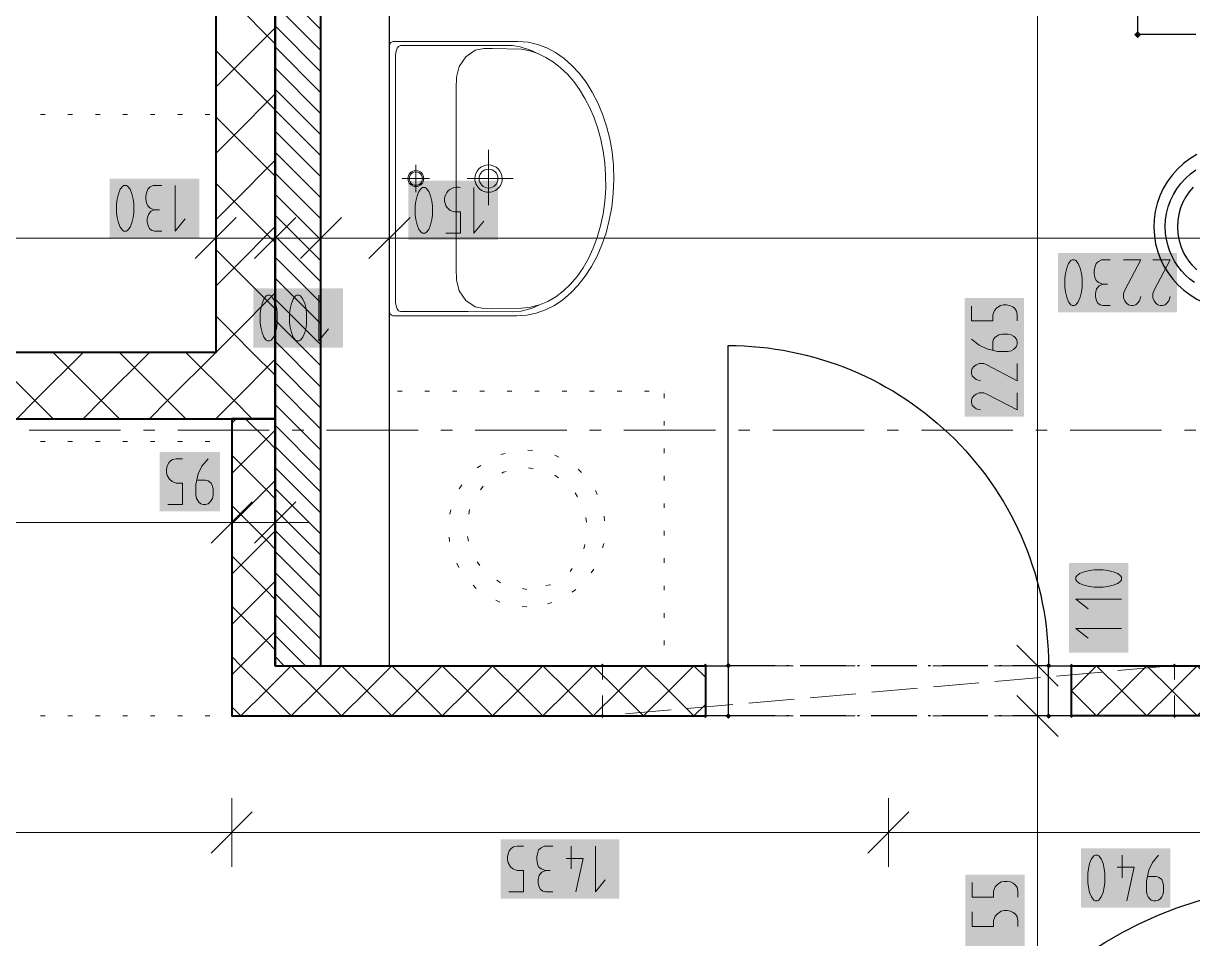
# Model space of a CAD drawing. Header units: millimetres. Extents: x 0 to 594, y 0 to 420.
# Drawn here: x 100.46 to 126.29, y 231.09 to 251.32 of the extents above; entities that cross this region are included whole.
import ezdxf

# ---------------------------------------------------------------- set-up
doc = ezdxf.new("R2010")
doc.units = ezdxf.units.MM
doc.header["$LTSCALE"] = 8
for name, color, linetype in [('PDF_Dvere', 7, 'Continuous'), ('PDF_Instalacni prizdivka do 1m', 7, 'Continuous'), ('PDF_Koty delkove', 7, 'Continuous'), ('PDF_Nabytek', 7, 'Continuous'), ('PDF_Osy hlavni', 7, 'Continuous'), ('PDF_Pozarni useky', 7, 'Continuous'), ('PDF_Preklady', 7, 'Continuous'), ('PDF_Pricky sadrokarton', 7, 'Continuous'), ('PDF_Pricky zdene', 7, 'Continuous'), ('PDF_Sanita', 7, 'Continuous')]:
    doc.layers.add(name, color=color, linetype=linetype)

msp = doc.modelspace()

# ---------------------------------------------------------------- linework, layer by layer
at = {"layer": 'PDF_Dvere', "lineweight": 25}
for points in [[(116.029, 237.122), (116.029, 244.199, -0.414215), (123.106, 237.122), (122.32, 237.122)], [(129.071, 223.222), (119.972, 223.222, -0.414213), (129.071, 232.32)]]:
    msp.add_lwpolyline(points, format="xyb", dxfattribs=at)
for points in [[(116.029, 236.01), (115.524, 236.01), (115.524, 237.122), (116.029, 237.122)], [(123.612, 236.01), (123.106, 236.01), (123.106, 237.122), (123.612, 237.122)]]:
    msp.add_lwpolyline(points, close=True, dxfattribs=at)
for points in [[(117.063, 237.122), (116.052, 237.122)], [(117.366, 237.122), (117.315, 237.122)], [(118.63, 237.122), (117.619, 237.122)], [(118.933, 237.122), (118.882, 237.122)], [(120.197, 237.122), (119.186, 237.122)], [(120.5, 237.122), (120.449, 237.122)], [(121.764, 237.122), (120.753, 237.122)], [(122.067, 237.122), (122.016, 237.122)], [(117.063, 236.01), (116.052, 236.01)], [(117.366, 236.01), (117.315, 236.01)], [(118.63, 236.01), (117.619, 236.01)], [(118.933, 236.01), (118.882, 236.01)], [(120.197, 236.01), (119.186, 236.01)], [(120.5, 236.01), (120.449, 236.01)], [(121.764, 236.01), (120.753, 236.01)], [(122.067, 236.01), (122.016, 236.01)], [(123.106, 236.01), (122.32, 236.01)]]:
    msp.add_lwpolyline(points, dxfattribs=at)
at = {"layer": 'PDF_Dvere', "lineweight": 25, "transparency": 33554559}
for points in [[(116.093, 237.122), (116.029, 237.059), (116.029, 237.185), (115.966, 237.122)], [(123.169, 237.122), (123.106, 237.059), (123.106, 237.185), (123.043, 237.122)], [(116.093, 236.01), (116.029, 235.947), (116.029, 236.073), (115.966, 236.01)], [(123.169, 236.01), (123.106, 235.947), (123.106, 236.073), (123.043, 236.01)]]:
    msp.add_solid(points, dxfattribs=at)
at = {"layer": 'PDF_Instalacni prizdivka do 1m', "lineweight": 25}
msp.add_lwpolyline([(107.032, 260.021), (107.032, 237.122), (108.548, 237.122), (108.548, 260.021)], close=True, dxfattribs=at)
at = {"layer": 'PDF_Koty delkove', "lineweight": 18}
for points in [[(122.862, 322.549), (122.862, 290.704), (122.862, 289.238), (122.862, 264.823), (122.862, 263.963), (122.862, 261.537), (122.862, 260.021), (122.862, 237.122), (122.862, 236.01), (122.862, 221.301)], [(103.517, 247.739), (103.328, 247.739), (103.261, 247.705), (103.207, 247.654), (103.18, 247.57)], [(103.814, 247.739), (103.814, 246.728), (104.03, 246.997)], [(103.18, 247.57), (103.166, 247.503), (103.166, 247.435), (103.18, 247.351), (103.207, 247.284), (103.261, 247.234), (103.355, 247.199)], [(110.412, 247.691), (110.412, 246.68), (110.628, 246.949)], [(104.707, 247.333), (104.707, 246.575), (104.707, 245.817)], [(106.021, 247.333), (106.021, 246.575), (106.021, 245.817)], [(107.032, 247.333), (107.032, 246.575), (107.032, 245.817)], [(108.548, 247.333), (108.548, 246.575), (108.548, 245.817)], [(103.517, 246.728), (103.355, 246.728), (103.301, 246.744), (103.247, 246.779), (103.22, 246.829), (103.193, 246.929), (103.193, 246.997), (103.22, 247.098), (103.274, 247.166), (103.355, 247.199), (103.463, 247.199)], [(105.162, 247.03), (104.252, 246.12)], [(106.476, 247.03), (105.566, 246.12)], [(107.487, 247.03), (106.577, 246.12)], [(109.003, 247.03), (108.093, 246.12)], [(107.032, 246.575), (106.021, 246.575), (104.707, 246.575), (102.653, 246.575), (99.973, 246.575), (89.463, 246.575), (89.441, 246.575), (77.259, 246.575), (75.035, 246.575), (73.569, 246.575)], [(134.833, 246.575), (132.761, 246.575), (131.093, 246.575), (128.882, 246.575), (121.61, 246.575), (108.548, 246.575), (107.032, 246.575)], [(124.466, 246.094), (124.277, 246.094), (124.21, 246.06), (124.156, 246.009), (124.129, 245.925), (124.115, 245.857), (124.115, 245.79), (124.129, 245.706), (124.156, 245.639), (124.21, 245.589), (124.304, 245.554)], [(124.763, 246.094), (125.142, 246.094), (124.79, 245.42), (124.763, 245.352), (124.763, 245.251), (124.79, 245.184), (124.831, 245.134), (124.871, 245.099), (124.925, 245.083), (124.979, 245.083), (125.033, 245.099), (125.074, 245.134), (125.114, 245.184), (125.142, 245.284)], [(125.411, 246.094), (125.79, 246.094), (125.438, 245.42), (125.411, 245.352), (125.411, 245.251), (125.438, 245.184), (125.479, 245.134), (125.519, 245.099), (125.573, 245.083), (125.627, 245.083), (125.681, 245.099), (125.722, 245.134), (125.762, 245.184), (125.79, 245.284)], [(124.466, 245.083), (124.304, 245.083), (124.25, 245.099), (124.196, 245.134), (124.169, 245.184), (124.142, 245.284), (124.142, 245.352), (124.169, 245.453), (124.223, 245.521), (124.304, 245.554), (124.412, 245.554)], [(106.702, 245.007), (106.674, 245.125), (106.634, 245.226), (106.58, 245.294), (106.553, 245.311), (106.499, 245.311), (106.472, 245.294), (106.418, 245.226), (106.378, 245.125), (106.351, 245.007), (106.337, 244.906)], [(106.985, 245.311), (106.985, 244.3), (107.201, 244.569)], [(106.337, 244.906), (106.337, 244.704), (106.351, 244.604), (106.378, 244.485), (106.418, 244.384), (106.472, 244.316), (106.499, 244.3), (106.553, 244.3), (106.58, 244.316), (106.634, 244.384), (106.674, 244.485), (106.702, 244.604), (106.715, 244.704), (106.715, 244.906), (106.702, 245.007)], [(121.405, 245.07), (121.405, 244.746), (121.876, 244.746), (121.876, 244.881), (121.91, 244.975), (121.961, 245.029), (122.045, 245.083), (122.111, 245.097), (122.179, 245.097), (122.247, 245.083), (122.314, 245.056), (122.364, 245.016), (122.399, 244.962), (122.416, 244.881), (122.416, 244.746)], [(121.876, 244.098), (121.876, 244.287), (121.893, 244.341), (121.926, 244.381), (121.961, 244.408), (122.01, 244.435), (122.078, 244.449), (122.213, 244.449), (122.28, 244.435), (122.331, 244.408), (122.364, 244.381), (122.399, 244.341), (122.416, 244.287), (122.416, 244.233), (122.399, 244.179), (122.364, 244.138), (122.331, 244.112), (122.28, 244.084), (122.213, 244.07)], [(122.213, 244.07), (121.977, 244.07), (121.741, 244.125), (121.573, 244.206), (121.405, 244.341)], [(122.416, 243.801), (122.416, 243.422), (121.741, 243.774), (121.674, 243.801), (121.573, 243.801), (121.506, 243.774), (121.455, 243.733), (121.421, 243.693), (121.405, 243.639), (121.405, 243.585), (121.421, 243.531), (121.455, 243.49), (121.506, 243.45), (121.606, 243.422)], [(122.416, 243.153), (122.416, 242.774), (121.741, 243.126), (121.674, 243.153), (121.573, 243.153), (121.506, 243.126), (121.455, 243.085), (121.421, 243.045), (121.405, 242.991), (121.405, 242.937), (121.421, 242.883), (121.455, 242.842), (121.506, 242.802), (121.606, 242.774)], [(103.648, 240.687), (103.972, 240.687), (103.972, 241.158), (103.836, 241.158), (103.742, 241.192), (103.688, 241.243), (103.635, 241.327), (103.621, 241.393), (103.621, 241.461), (103.635, 241.529), (103.661, 241.596), (103.702, 241.646), (103.755, 241.681), (103.836, 241.698), (103.972, 241.698)], [(104.539, 241.698), (104.403, 241.529), (104.322, 241.36), (104.269, 241.125), (104.269, 240.888), (104.283, 240.821), (104.309, 240.771), (104.336, 240.737), (104.377, 240.703), (104.431, 240.687), (104.484, 240.687), (104.539, 240.703), (104.579, 240.737), (104.606, 240.771), (104.633, 240.821), (104.647, 240.888), (104.647, 241.023), (104.633, 241.09), (104.606, 241.158), (104.539, 241.208), (104.484, 241.226), (104.296, 241.226)], [(105.06, 241.045), (105.06, 240.287), (105.06, 239.529)], [(106.021, 241.045), (106.021, 240.287), (106.021, 239.529)], [(105.515, 240.742), (104.605, 239.832)], [(106.476, 240.742), (105.566, 239.832)], [(106.021, 240.287), (105.06, 240.287), (100.957, 240.287), (90.907, 240.287), (89.441, 240.287)], [(106.021, 240.287), (106.779, 240.287)], [(124.315, 239.239), (124.113, 239.239), (124.013, 239.225), (123.894, 239.198), (123.793, 239.158), (123.725, 239.104), (123.709, 239.077), (123.709, 239.023), (123.725, 238.996), (123.793, 238.942), (123.894, 238.902), (124.013, 238.874), (124.113, 238.861), (124.315, 238.861), (124.416, 238.874), (124.534, 238.902), (124.635, 238.942), (124.703, 238.996), (124.72, 239.023)], [(124.72, 239.023), (124.72, 239.077), (124.703, 239.104), (124.635, 239.158), (124.534, 239.198), (124.416, 239.225), (124.315, 239.239)], [(124.72, 238.591), (123.709, 238.591), (123.978, 238.375)], [(124.72, 237.943), (123.709, 237.943), (123.978, 237.727)], [(123.317, 236.667), (122.407, 237.577)], [(123.62, 237.122), (122.862, 237.122), (122.104, 237.122)], [(123.317, 235.555), (122.407, 236.465)], [(123.62, 236.01), (122.862, 236.01), (122.104, 236.01)], [(105.06, 234.195), (105.06, 233.436), (105.06, 232.678)], [(119.568, 234.195), (119.568, 233.436), (119.568, 232.678)], [(105.515, 233.891), (104.605, 232.981)], [(120.023, 233.891), (119.113, 232.981)], [(129.071, 233.436), (125.837, 233.436), (119.568, 233.436), (105.06, 233.436), (90.907, 233.436), (82.87, 233.436), (77.309, 233.436)], [(111.153, 232.829), (111.153, 232.896), (111.167, 232.964), (111.193, 233.031), (111.234, 233.081), (111.287, 233.116), (111.368, 233.133), (111.504, 233.133)], [(112.152, 233.133), (111.963, 233.133), (111.896, 233.099), (111.841, 233.048), (111.815, 232.964), (111.801, 232.896), (111.801, 232.829), (111.815, 232.745), (111.841, 232.678), (111.896, 232.628), (111.99, 232.593)], [(112.557, 233.133), (112.557, 232.628)], [(113.097, 233.133), (113.097, 232.122), (113.312, 232.391)], [(111.18, 232.122), (111.504, 232.122), (111.504, 232.593), (111.368, 232.593), (111.274, 232.628), (111.22, 232.678), (111.167, 232.762), (111.153, 232.829)], [(112.449, 232.863), (112.827, 232.863), (112.664, 232.122)], [(124.135, 231.926), (124.189, 231.926), (124.216, 231.942), (124.27, 232.01), (124.31, 232.111), (124.338, 232.229), (124.351, 232.329), (124.351, 232.531), (124.338, 232.632), (124.31, 232.751), (124.27, 232.852), (124.216, 232.919), (124.189, 232.937), (124.135, 232.937), (124.108, 232.919), (124.054, 232.852), (124.014, 232.751), (123.987, 232.632), (123.973, 232.531)], [(124.729, 232.937), (124.729, 232.431)], [(125.539, 232.937), (125.404, 232.768), (125.323, 232.599), (125.269, 232.363), (125.269, 232.127), (125.283, 232.06), (125.31, 232.01), (125.336, 231.976), (125.377, 231.942), (125.431, 231.926), (125.485, 231.926), (125.539, 231.942), (125.58, 231.976), (125.606, 232.01), (125.634, 232.06), (125.648, 232.127), (125.648, 232.262), (125.634, 232.329), (125.606, 232.397), (125.539, 232.447), (125.485, 232.464), (125.296, 232.464)], [(112.152, 232.122), (111.99, 232.122), (111.935, 232.138), (111.882, 232.173), (111.854, 232.223), (111.828, 232.323), (111.828, 232.391), (111.854, 232.492), (111.909, 232.56), (111.99, 232.593), (112.097, 232.593)], [(123.973, 232.531), (123.973, 232.329), (123.987, 232.229), (124.014, 232.111), (124.054, 232.01), (124.108, 231.942), (124.135, 231.926)], [(124.621, 232.667), (124.999, 232.667), (124.837, 231.926)], [(121.419, 232.328), (121.419, 232.004), (121.891, 232.004), (121.891, 232.139), (121.925, 232.233), (121.976, 232.288), (122.059, 232.341), (122.126, 232.355), (122.194, 232.355), (122.262, 232.341), (122.328, 232.314), (122.379, 232.274), (122.413, 232.22), (122.43, 232.139), (122.43, 232.004)], [(121.419, 231.68), (121.419, 231.356), (121.891, 231.356), (121.891, 231.491), (121.925, 231.585), (121.976, 231.64), (122.059, 231.693), (122.126, 231.707), (122.194, 231.707), (122.262, 231.693), (122.328, 231.666), (122.379, 231.626), (122.413, 231.572), (122.43, 231.491), (122.43, 231.356)]]:
    msp.add_lwpolyline(points, dxfattribs=at)
for points in [[(102.518, 247.334), (102.518, 247.132), (102.532, 247.032), (102.559, 246.913), (102.599, 246.812), (102.653, 246.744), (102.68, 246.728), (102.734, 246.728), (102.761, 246.744), (102.815, 246.812), (102.855, 246.913), (102.883, 247.032), (102.897, 247.132), (102.897, 247.334), (102.883, 247.435), (102.855, 247.553), (102.815, 247.654), (102.761, 247.722), (102.734, 247.739), (102.68, 247.739), (102.653, 247.722), (102.599, 247.654), (102.559, 247.553), (102.532, 247.435)], [(109.116, 247.286), (109.116, 247.084), (109.13, 246.984), (109.157, 246.865), (109.197, 246.764), (109.251, 246.697), (109.278, 246.68), (109.332, 246.68), (109.359, 246.697), (109.413, 246.764), (109.453, 246.865), (109.481, 246.984), (109.494, 247.084), (109.494, 247.286), (109.481, 247.387), (109.453, 247.505), (109.413, 247.606), (109.359, 247.674), (109.332, 247.691), (109.278, 247.691), (109.251, 247.674), (109.197, 247.606), (109.157, 247.505), (109.13, 247.387)], [(123.467, 245.689), (123.467, 245.486), (123.481, 245.386), (123.508, 245.268), (123.548, 245.167), (123.602, 245.099), (123.629, 245.083), (123.683, 245.083), (123.71, 245.099), (123.764, 245.167), (123.804, 245.268), (123.832, 245.386), (123.846, 245.486), (123.846, 245.689), (123.832, 245.79), (123.804, 245.908), (123.764, 246.009), (123.71, 246.077), (123.683, 246.094), (123.629, 246.094), (123.602, 246.077), (123.548, 246.009), (123.508, 245.908), (123.481, 245.79)], [(105.689, 244.906), (105.689, 244.704), (105.703, 244.604), (105.73, 244.485), (105.77, 244.384), (105.823, 244.316), (105.851, 244.3), (105.904, 244.3), (105.932, 244.316), (105.985, 244.384), (106.026, 244.485), (106.054, 244.604), (106.067, 244.704), (106.067, 244.906), (106.054, 245.007), (106.026, 245.125), (105.985, 245.226), (105.932, 245.294), (105.904, 245.311), (105.851, 245.311), (105.823, 245.294), (105.77, 245.226), (105.73, 245.125), (105.703, 245.007)]]:
    msp.add_lwpolyline(points, close=True, dxfattribs=at)
msp.add_lwpolyline([(109.791, 246.68), (110.115, 246.68), (110.115, 247.151), (109.98, 247.151), (109.886, 247.186, -0.843855), (110.115, 247.691)], format="xyb", dxfattribs=at)
at = {"layer": 'PDF_Koty delkove', "color": 7, "lineweight": 18, "true_color": 0xffffff, "transparency": 33554559}
for points in [[(104.344, 247.891), (102.367, 247.891), (104.344, 246.577), (102.367, 246.577)], [(110.942, 247.843), (108.965, 247.843), (110.942, 246.529), (108.965, 246.529)], [(125.941, 246.246), (123.316, 246.246), (125.941, 244.931), (123.316, 244.931)], [(107.515, 245.463), (105.538, 245.463), (107.515, 244.149), (105.538, 244.149)], [(122.567, 242.623), (122.567, 245.248), (121.253, 242.623), (121.253, 245.248)], [(104.799, 241.849), (103.47, 241.849), (104.799, 240.535), (103.47, 240.535)], [(124.872, 237.413), (124.872, 239.39), (123.558, 237.413), (123.558, 239.39)], [(113.627, 233.285), (111.001, 233.285), (113.627, 231.97), (111.001, 231.97)], [(125.799, 233.088), (123.822, 233.088), (125.799, 231.774), (123.822, 231.774)], [(122.582, 229.881), (122.582, 232.506), (121.268, 229.881), (121.268, 232.506)]]:
    msp.add_solid(points, dxfattribs=at)
at = {"layer": 'PDF_Nabytek', "lineweight": 13}
for points in [[(104.707, 250.92), (104.707, 251.021)], [(104.707, 250.313), (104.707, 250.414)], [(104.707, 249.706), (104.707, 249.808)], [(100.938, 249.304), (100.836, 249.304)], [(101.544, 249.304), (101.443, 249.304)], [(102.151, 249.304), (102.05, 249.304)], [(102.757, 249.304), (102.656, 249.304)], [(103.364, 249.304), (103.263, 249.304)], [(103.971, 249.304), (103.869, 249.304)], [(104.577, 249.304), (104.476, 249.304)], [(104.707, 249.304), (104.707, 249.304)], [(104.707, 249.304), (104.707, 249.304)], [(100.938, 242.076), (100.836, 242.076)], [(101.544, 242.076), (101.443, 242.076)], [(102.151, 242.076), (102.05, 242.076)], [(102.757, 242.076), (102.656, 242.076)], [(103.364, 242.076), (103.263, 242.076)], [(103.971, 242.076), (103.869, 242.076)], [(104.577, 242.076), (104.476, 242.076)], [(105.06, 242.076), (105.06, 242.076)], [(100.938, 236.01), (100.836, 236.01)], [(101.544, 236.01), (101.443, 236.01)], [(102.151, 236.01), (102.05, 236.01)], [(102.757, 236.01), (102.656, 236.01)], [(103.364, 236.01), (103.263, 236.01)], [(103.971, 236.01), (103.869, 236.01)], [(104.577, 236.01), (104.476, 236.01)], [(105.06, 236.01), (105.06, 236.01)]]:
    msp.add_lwpolyline(points, dxfattribs=at)
at = {"layer": 'PDF_Osy hlavni', "lineweight": 18}
for points in [[(102.606, 242.329), (100.584, 242.329)], [(103.364, 242.329), (103.111, 242.329)], [(105.891, 242.329), (103.869, 242.329)], [(106.65, 242.329), (106.397, 242.329)], [(109.177, 242.329), (107.155, 242.329)], [(109.935, 242.329), (109.682, 242.329)], [(112.463, 242.329), (110.441, 242.329)], [(113.221, 242.329), (112.968, 242.329)], [(115.748, 242.329), (113.726, 242.329)], [(116.506, 242.329), (116.254, 242.329)], [(119.034, 242.329), (117.012, 242.329)], [(119.792, 242.329), (119.539, 242.329)], [(122.32, 242.329), (120.298, 242.329)], [(123.078, 242.329), (122.825, 242.329)], [(125.605, 242.329), (123.583, 242.329)], [(126.363, 242.329), (126.111, 242.329)]]:
    msp.add_lwpolyline(points, dxfattribs=at)
at = {"layer": 'PDF_Pozarni useky', "lineweight": 30}
msp.add_lwpolyline([(126.363, 251.071), (125.076, 251.071), (125.076, 252.335)], dxfattribs=at)
at = {"layer": 'PDF_Pozarni useky', "lineweight": 30, "transparency": 33554559}
for points in [[(125.152, 251.071), (125.076, 250.995), (125.076, 251.146), (125, 251.071)], [(125.076, 250.995), (125, 251.071), (125.152, 251.071), (125.076, 251.146)]]:
    msp.add_solid(points, dxfattribs=at)
at = {"layer": 'PDF_Preklady', "lineweight": 18}
for points in [[(113.373, 237.122), (113.249, 237.122)], [(113.249, 236.817), (113.249, 237.122)], [(114.737, 237.122), (113.726, 237.122)], [(115.524, 237.122), (115.091, 237.122)], [(116.102, 237.122), (115.524, 237.122)], [(117.467, 237.122), (116.456, 237.122)], [(118.832, 237.122), (117.821, 237.122)], [(120.197, 237.122), (119.186, 237.122)], [(121.561, 237.122), (120.55, 237.122)], [(122.926, 237.122), (121.915, 237.122)], [(123.612, 237.122), (123.28, 237.122)], [(123.28, 236.893), (124.287, 236.982)], [(124.291, 237.122), (123.612, 237.122)], [(124.64, 237.013), (125.647, 237.101)], [(125.656, 237.122), (124.645, 237.122)], [(125.886, 236.817), (125.886, 237.122)], [(119.201, 236.534), (120.209, 236.623)], [(120.561, 236.654), (121.568, 236.742)], [(121.921, 236.773), (122.928, 236.862)], [(113.249, 236.463), (113.249, 236.01), (113.411, 236.024)], [(116.482, 236.295), (117.489, 236.383)], [(117.842, 236.414), (118.849, 236.503)], [(125.886, 236.01), (125.886, 236.463)], [(113.763, 236.055), (114.77, 236.144)], [(115.123, 236.175), (116.13, 236.264)], [(113.373, 236.01), (113.249, 236.01)], [(114.737, 236.01), (113.726, 236.01)], [(115.524, 236.01), (115.091, 236.01)], [(116.102, 236.01), (115.524, 236.01)], [(117.467, 236.01), (116.456, 236.01)], [(118.832, 236.01), (117.821, 236.01)], [(120.197, 236.01), (119.186, 236.01)], [(121.561, 236.01), (120.55, 236.01)], [(122.926, 236.01), (121.915, 236.01)], [(123.612, 236.01), (123.28, 236.01)], [(124.291, 236.01), (123.612, 236.01)], [(125.656, 236.01), (124.645, 236.01)]]:
    msp.add_lwpolyline(points, dxfattribs=at)
at = {"layer": 'PDF_Preklady', "lineweight": 18, "transparency": 33554559}
for points in [[(113.295, 237.122), (113.249, 237.077), (113.249, 237.168), (113.204, 237.122)], [(113.249, 237.077), (113.204, 237.122), (113.295, 237.122), (113.249, 237.168)], [(115.569, 237.122), (115.524, 237.077), (115.524, 237.168), (115.478, 237.122)], [(115.569, 237.122), (115.524, 237.077), (115.524, 237.168), (115.478, 237.122)], [(123.657, 237.122), (123.612, 237.077), (123.612, 237.168), (123.566, 237.122)], [(123.657, 237.122), (123.612, 237.077), (123.612, 237.168), (123.566, 237.122)], [(125.841, 237.118), (125.882, 237.168), (125.89, 237.077), (125.932, 237.126)], [(125.886, 237.077), (125.841, 237.122), (125.932, 237.122), (125.886, 237.168)], [(125.932, 237.122), (125.886, 237.077), (125.886, 237.168), (125.841, 237.122)], [(113.204, 236.006), (113.245, 236.056), (113.253, 235.965), (113.295, 236.014)], [(113.249, 235.965), (113.204, 236.01), (113.295, 236.01), (113.249, 236.056)], [(113.295, 236.01), (113.249, 235.965), (113.249, 236.056), (113.204, 236.01)], [(115.569, 236.01), (115.524, 235.965), (115.524, 236.056), (115.478, 236.01)], [(115.569, 236.01), (115.524, 235.965), (115.524, 236.056), (115.478, 236.01)], [(123.657, 236.01), (123.612, 235.965), (123.612, 236.056), (123.566, 236.01)], [(123.657, 236.01), (123.612, 235.965), (123.612, 236.056), (123.566, 236.01)], [(125.932, 236.01), (125.886, 235.965), (125.886, 236.056), (125.841, 236.01)], [(125.886, 235.965), (125.841, 236.01), (125.932, 236.01), (125.886, 236.056)]]:
    msp.add_solid(points, dxfattribs=at)
at = {"layer": 'PDF_Pricky sadrokarton', "lineweight": 40}
msp.add_lwpolyline([(106.021, 260.021), (106.021, 237.122), (107.032, 237.122), (107.032, 260.021)], dxfattribs=at)
at = {"layer": 'PDF_Pricky sadrokarton', "lineweight": 9}
for points in [[(107.032, 251.182), (106.021, 252.193)], [(107.032, 250.717), (106.021, 251.728)], [(107.032, 250.252), (106.021, 251.263)], [(107.032, 249.788), (106.021, 250.799)], [(107.032, 249.323), (106.021, 250.334)], [(107.032, 248.858), (106.021, 249.869)], [(107.032, 248.394), (106.021, 249.405)], [(107.032, 247.929), (106.021, 248.94)], [(107.032, 247.464), (106.021, 248.475)], [(107.032, 247), (106.021, 248.011)], [(107.032, 246.535), (106.021, 247.546)], [(107.032, 246.07), (106.021, 247.081)], [(107.032, 245.606), (106.021, 246.617)], [(107.032, 245.141), (106.021, 246.152)], [(107.032, 244.676), (106.021, 245.687)], [(107.032, 245.606), (107.032, 245.606)], [(107.032, 244.212), (106.021, 245.223)], [(107.032, 243.747), (106.021, 244.758)], [(107.032, 243.282), (106.021, 244.293)], [(107.032, 242.818), (106.021, 243.829)], [(107.032, 242.353), (106.021, 243.364)], [(107.032, 241.888), (106.021, 242.899)], [(107.032, 241.424), (106.021, 242.435)], [(107.032, 240.959), (106.021, 241.97)], [(107.032, 240.495), (106.021, 241.505)], [(107.032, 240.03), (106.021, 241.041)], [(107.032, 239.565), (106.021, 240.576)], [(107.032, 239.101), (106.021, 240.111)], [(107.032, 238.636), (106.021, 239.647)], [(107.032, 238.171), (106.021, 239.182)], [(107.032, 237.707), (106.021, 238.718)], [(107.032, 237.242), (106.021, 238.253)], [(106.687, 237.122), (106.021, 237.788)], [(106.222, 237.122), (106.021, 237.324)]]:
    msp.add_lwpolyline(points, dxfattribs=at)
at = {"layer": 'PDF_Pricky zdene', "lineweight": 40}
for points in [[(106.021, 244.047), (106.021, 261.537), (104.707, 261.537), (104.707, 244.047), (89.441, 244.047), (89.441, 242.582)], [(90.907, 242.582), (105.06, 242.582), (106.021, 242.582), (106.021, 244.047)], [(106.021, 237.122), (106.021, 242.582), (105.06, 242.582), (105.06, 237.122)], [(105.06, 237.122), (105.06, 236.01), (113.249, 236.01), (115.524, 236.01)], [(106.021, 237.122), (113.249, 237.122), (115.524, 237.122), (115.524, 236.01)], [(123.612, 236.01), (123.612, 237.122), (125.886, 237.122), (129.071, 237.122), (129.071, 236.01), (125.886, 236.01), (123.612, 236.01)]]:
    msp.add_lwpolyline(points, dxfattribs=at)
at = {"layer": 'PDF_Pricky zdene', "lineweight": 9}
for points in [[(106.021, 250.871), (105.111, 251.781), (104.707, 252.186)], [(106.021, 251.225), (105.111, 250.315), (104.707, 249.911)], [(106.021, 249.406), (105.111, 250.315), (104.707, 250.72)], [(106.021, 249.759), (105.111, 248.85), (104.707, 248.445)], [(106.021, 247.94), (105.111, 248.85), (104.707, 249.254)], [(106.021, 248.293), (105.111, 247.384), (104.707, 246.979)], [(106.021, 246.474), (105.111, 247.384), (104.707, 247.788)], [(106.021, 246.828), (105.111, 245.918), (104.707, 245.513)], [(106.021, 245.008), (105.111, 245.918), (104.707, 246.322)], [(106.021, 245.362), (105.111, 244.452), (104.707, 244.047)], [(105.515, 244.047), (105.111, 244.452), (104.707, 244.856)], [(101.118, 242.582), (100.713, 242.986), (99.652, 244.047)], [(101.775, 244.047), (100.713, 242.986), (100.309, 242.582)], [(102.584, 242.582), (102.179, 242.986), (101.118, 244.047)], [(103.241, 244.047), (102.179, 242.986), (101.775, 242.582)], [(104.049, 242.582), (103.645, 242.986), (102.584, 244.047)], [(104.707, 244.047), (103.645, 242.986), (103.241, 242.582)], [(105.515, 242.582), (105.111, 242.986), (104.049, 244.047)], [(106.021, 243.896), (105.111, 242.986), (104.707, 242.582)], [(106.021, 243.542), (105.515, 244.047)], [(105.162, 242.582), (105.06, 242.48)], [(106.021, 241.924), (105.819, 242.127), (105.364, 242.582)], [(106.021, 242.329), (105.819, 242.127), (105.06, 241.368)], [(106.021, 241.217), (105.819, 241.015), (105.06, 241.773)], [(105.819, 241.015), (105.06, 240.256)], [(106.021, 240.812), (105.819, 241.015)], [(106.021, 240.105), (105.819, 239.902), (105.06, 240.661)], [(105.819, 239.902), (105.06, 239.144)], [(106.021, 239.7), (105.819, 239.902)], [(106.021, 238.993), (105.819, 238.79), (105.06, 239.549)], [(105.819, 238.79), (105.06, 238.032)], [(106.021, 238.588), (105.819, 238.79)], [(105.06, 238.437), (105.819, 237.678), (105.263, 237.122), (105.06, 237.324)], [(106.021, 237.881), (105.819, 237.678)], [(106.021, 237.476), (105.819, 237.678)], [(105.263, 237.122), (105.06, 236.92)], [(106.375, 236.01), (105.819, 236.566), (105.263, 237.122)], [(106.375, 237.122), (105.819, 236.566), (105.263, 236.01)], [(107.487, 236.01), (106.931, 236.566), (106.375, 237.122)], [(107.487, 237.122), (106.931, 236.566), (106.375, 236.01)], [(108.599, 236.01), (108.043, 236.566), (107.487, 237.122)], [(108.599, 237.122), (108.043, 236.566), (107.487, 236.01)], [(109.711, 236.01), (109.155, 236.566), (108.599, 237.122)], [(109.711, 237.122), (109.155, 236.566), (108.599, 236.01)], [(110.823, 236.01), (110.267, 236.566), (109.711, 237.122)], [(110.823, 237.122), (110.267, 236.566), (109.711, 236.01)], [(111.935, 236.01), (111.379, 236.566), (110.823, 237.122)], [(111.935, 237.122), (111.379, 236.566), (110.823, 236.01)], [(113.047, 236.01), (112.491, 236.566), (111.935, 237.122)], [(113.047, 237.122), (112.491, 236.566), (111.935, 236.01)], [(114.159, 236.01), (113.603, 236.566), (113.047, 237.122)], [(114.159, 237.122), (113.603, 236.566), (113.047, 236.01)], [(115.271, 236.01), (114.715, 236.566), (114.159, 237.122)], [(115.271, 237.122), (114.715, 236.566), (114.159, 236.01)], [(115.524, 236.87), (115.271, 237.122)], [(124.168, 237.122), (123.612, 236.566)], [(129.071, 236.667), (128.616, 237.122), (128.06, 236.566), (127.504, 236.01), (126.948, 236.566), (126.392, 237.122), (125.836, 236.566), (125.28, 236.01), (124.724, 236.566), (124.168, 237.122)], [(125.28, 237.122), (124.724, 236.566), (124.168, 236.01)], [(129.071, 236.465), (128.616, 236.01), (128.06, 236.566), (127.504, 237.122), (126.948, 236.566), (126.392, 236.01), (125.836, 236.566), (125.28, 237.122)], [(124.168, 236.01), (123.612, 236.566)], [(105.263, 236.01), (105.06, 236.212)], [(115.524, 236.263), (115.271, 236.01)]]:
    msp.add_lwpolyline(points, dxfattribs=at)
at = {"layer": 'PDF_Sanita', "lineweight": 13}
for points in [[(108.548, 250.829, -0.414345), (108.641, 250.922), (111.371, 250.922, -0.003398), (111.39, 250.922)], [(111.36, 244.856), (108.641, 244.856, -0.414438), (108.548, 244.946), (108.548, 244.949), (108.548, 244.968), (108.548, 250.81), (108.548, 250.829), (108.548, 250.832), (108.548, 250.829), (108.548, 250.81)], [(109.276, 247.889, 1.000097), (108.979, 247.889, 1.000156), (109.276, 247.889)]]:
    msp.add_lwpolyline(points, format="xyb", dxfattribs=at)
for points in [[(108.788, 250.828), (111.265, 250.828), (111.433, 250.798), (111.683, 250.719), (111.833, 250.648)], [(108.682, 250.626), (108.682, 245.152)], [(111.461, 250.747), (110.823, 250.767), (110.627, 250.764), (110.441, 250.725), (110.229, 250.583), (110.084, 250.368), (110.028, 250.128), (110.021, 249.877), (110.021, 245.901), (110.028, 245.65), (110.084, 245.411), (110.229, 245.196), (110.441, 245.053), (110.627, 245.014), (110.823, 245.01), (111.462, 245.022)], [(110.733, 247.305), (110.733, 248.524)], [(109.128, 247.588), (109.128, 248.19)], [(108.827, 247.889), (109.429, 247.889)], [(110.264, 247.889), (111.279, 247.889)], [(108.788, 244.95), (110.274, 244.95)], [(111.846, 245.093), (111.696, 245.022), (111.452, 244.956), (111.271, 244.947), (110.274, 244.95)], [(108.548, 243.188), (108.548, 243.188)], [(108.548, 243.188), (108.548, 243.188)], [(108.548, 243.034), (108.548, 243.135)], [(108.823, 243.188), (108.722, 243.188)], [(109.43, 243.188), (109.329, 243.188)], [(110.036, 243.188), (109.935, 243.188)], [(110.643, 243.188), (110.542, 243.188)], [(111.249, 243.188), (111.148, 243.188)], [(111.856, 243.188), (111.755, 243.188)], [(112.463, 243.188), (112.362, 243.188)], [(113.069, 243.188), (112.968, 243.188)], [(113.676, 243.188), (113.575, 243.188)], [(114.282, 243.188), (114.181, 243.188)], [(114.614, 243.188), (114.614, 243.188)], [(114.614, 243.188), (114.614, 243.188)], [(114.614, 243.034), (114.614, 243.135)], [(108.548, 242.428), (108.548, 242.529)], [(114.614, 242.428), (114.614, 242.529)], [(108.548, 241.821), (108.548, 241.922)], [(111.007, 241.789), (111.105, 241.815)], [(111.603, 241.886), (111.703, 241.878)], [(114.614, 241.821), (114.614, 241.922)], [(110.481, 241.492), (110.564, 241.55)], [(112.196, 241.774), (112.287, 241.731)], [(108.548, 241.214), (108.548, 241.315)], [(111.03, 241.377), (111.065, 241.401), (111.123, 241.412)], [(111.619, 241.496), (111.718, 241.476)], [(112.196, 241.334), (112.28, 241.278)], [(112.714, 241.464), (112.785, 241.393)], [(114.614, 241.214), (114.614, 241.315)], [(110.088, 241.033), (110.146, 241.116)], [(110.56, 241.006), (110.616, 241.09)], [(112.645, 240.942), (112.701, 240.858)], [(113.094, 240.996), (113.137, 240.904)], [(108.548, 240.608), (108.548, 240.709)], [(109.878, 240.468), (109.904, 240.565)], [(110.296, 240.472), (110.316, 240.571)], [(114.614, 240.608), (114.614, 240.709)], [(112.881, 240.396), (112.901, 240.297)], [(113.291, 240.425), (113.299, 240.325)], [(108.548, 240.001), (108.548, 240.102)], [(114.614, 240.001), (114.614, 240.102)], [(109.874, 239.864), (109.865, 239.964)], [(110.289, 239.877), (110.269, 239.976)], [(112.859, 239.801), (112.839, 239.702)], [(113.279, 239.822), (113.253, 239.724)], [(108.548, 239.395), (108.548, 239.496)], [(114.614, 239.395), (114.614, 239.496)], [(110.077, 239.295), (110.035, 239.387)], [(110.538, 239.336), (110.482, 239.42)], [(112.581, 239.272), (112.534, 239.202)], [(113.062, 239.259), (113.004, 239.177)], [(110.998, 238.955), (110.914, 239.011)], [(108.548, 238.788), (108.548, 238.889)], [(110.464, 238.831), (110.392, 238.902)], [(111.581, 238.807), (111.482, 238.827)], [(112.1, 238.912), (112.097, 238.91), (112.001, 238.891)], [(112.664, 238.806), (112.581, 238.748)], [(114.614, 238.788), (114.614, 238.889)], [(110.986, 238.528), (110.895, 238.57)], [(111.581, 238.422), (111.48, 238.431)], [(112.135, 238.516), (112.037, 238.49)], [(108.548, 238.181), (108.548, 238.283)], [(114.614, 238.181), (114.614, 238.283)], [(108.548, 237.575), (108.548, 237.676)], [(114.614, 237.575), (114.614, 237.676)], [(108.548, 237.122), (108.548, 237.122)], [(108.548, 237.122), (108.548, 237.122)], [(108.823, 237.122), (108.722, 237.122)], [(109.43, 237.122), (109.329, 237.122)], [(110.036, 237.122), (109.935, 237.122)], [(110.643, 237.122), (110.542, 237.122)], [(111.249, 237.122), (111.148, 237.122)], [(111.856, 237.122), (111.755, 237.122)], [(112.463, 237.122), (112.362, 237.122)], [(113.069, 237.122), (112.968, 237.122)], [(113.676, 237.122), (113.575, 237.122)], [(114.282, 237.122), (114.181, 237.122)], [(114.614, 237.122), (114.614, 237.122)], [(114.614, 237.122), (114.614, 237.122)]]:
    msp.add_lwpolyline(points, dxfattribs=at)
at = {"layer": 'PDF_Sanita', "lineweight": 25}
msp.add_lwpolyline([(126.38, 248.422), (126.227, 248.329), (126.085, 248.221), (125.953, 248.099), (125.834, 247.965), (125.729, 247.821), (125.639, 247.667), (125.564, 247.505), (125.505, 247.336), (125.464, 247.163), (125.44, 246.987), (125.433, 246.807, 0.409108), (127.238, 245.005)], format="xyb", dxfattribs=at)
at = {"layer": 'PDF_Sanita', "lineweight": 13}
for points in [[(108.952, 247.889, 0.999924), (109.304, 247.889, 0.414217), (109.128, 248.065, 0.414178)], [(110.432, 247.889, 1.000009), (111.035, 247.889, 0.414224), (110.733, 248.19, 0.414224)], [(110.942, 247.889, 0.999965), (110.525, 247.889, 0.999971)]]:
    msp.add_lwpolyline(points, format="xyb", close=True, dxfattribs=at)
at = {"layer": 'PDF_Sanita', "lineweight": 25}
for points in [[(126.328, 245.589), (126.225, 245.668), (126.129, 245.756), (126.041, 245.852), (125.961, 245.955), (125.891, 246.065), (125.83, 246.18), (125.78, 246.3), (125.74, 246.423), (125.711, 246.55), (125.693, 246.679), (125.686, 246.827), (125.693, 246.975), (125.715, 247.121), (125.751, 247.265), (125.801, 247.404), (125.865, 247.538), (125.941, 247.665), (126.03, 247.784), (126.13, 247.894), (126.24, 247.994), (126.359, 248.082)], [(126.299, 247.698), (126.213, 247.597), (126.139, 247.488), (126.076, 247.371), (126.022, 247.241), (125.983, 247.105), (125.96, 246.965), (125.952, 246.824), (125.962, 246.671), (125.989, 246.52), (126.035, 246.374), (126.097, 246.234), (126.097, 246.234), (126.154, 246.137), (126.175, 246.105), (126.183, 246.094)], [(126.183, 246.094), (126.22, 246.043), (126.272, 245.981), (126.38, 245.873)]]:
    msp.add_lwpolyline(points, dxfattribs=at)
at = {"layer": 'PDF_Sanita', "lineweight": 13}
for points in [[(108.548, 250.829), (108.548, 250.829), (108.548, 250.829), (108.548, 250.829)], [(108.788, 250.828), (108.729, 250.828), (108.682, 250.738), (108.682, 250.626)], [(113.502, 247.868), (113.51, 249.543), (112.565, 250.91), (111.39, 250.922)], [(113.321, 247.965), (113.264, 249.424), (112.464, 250.622), (111.461, 250.747)], [(110.525, 247.889), (110.525, 247.889), (110.525, 247.889), (110.525, 247.889)], [(110.942, 247.889), (110.942, 247.889), (110.942, 247.889), (110.942, 247.889)], [(111.36, 244.856), (112.535, 244.844), (113.494, 246.193), (113.502, 247.868)], [(111.462, 245.022), (112.549, 245.064), (113.382, 246.382), (113.321, 247.965)], [(108.682, 245.152), (108.682, 245.041), (108.729, 244.95), (108.788, 244.95)], [(108.641, 244.856), (108.641, 244.856), (108.641, 244.856), (108.641, 244.856)]]:
    msp.add_open_spline(points, degree=3, dxfattribs=at)

doc.saveas('drawing.dxf')
